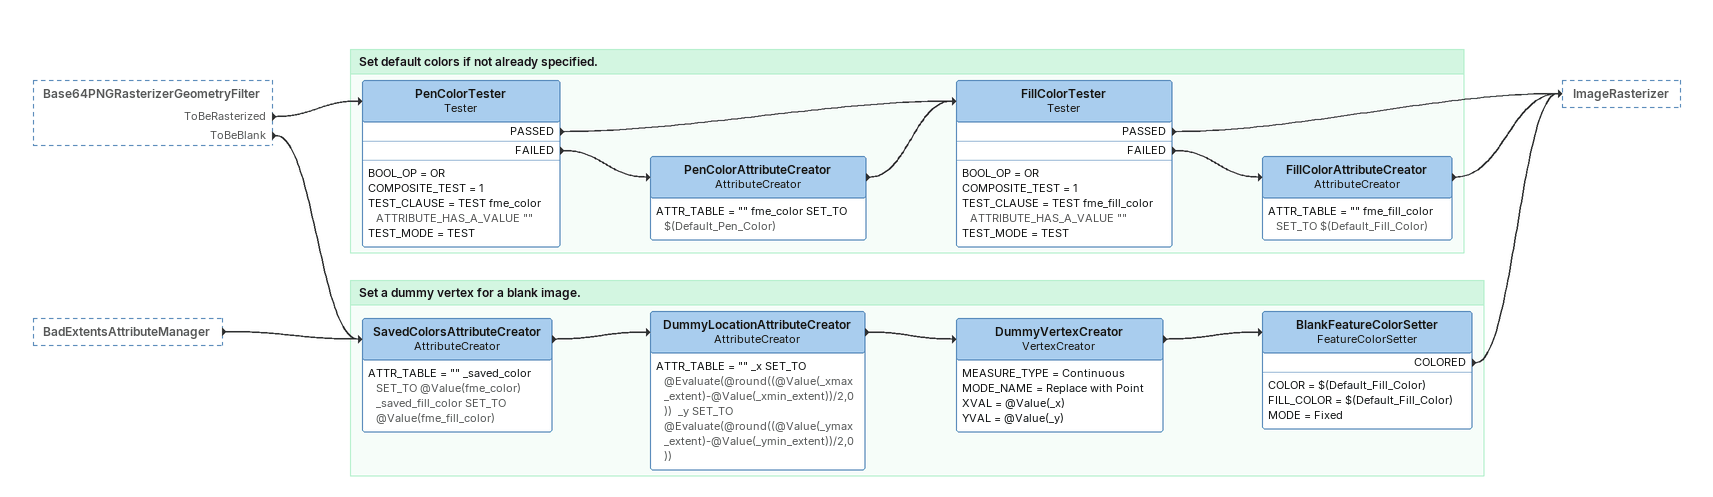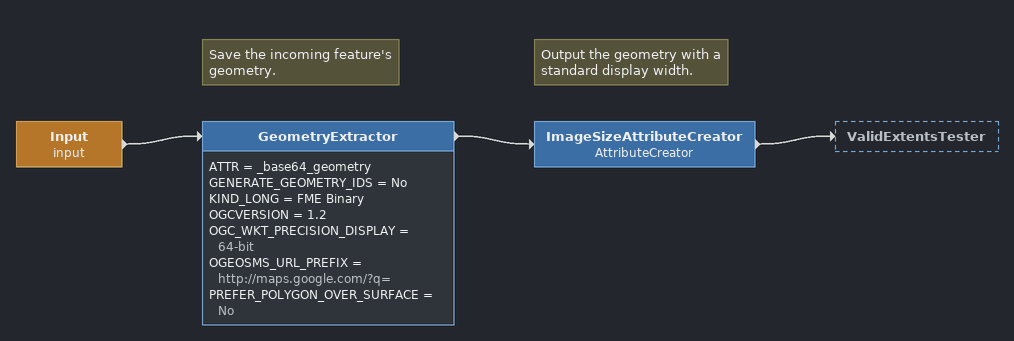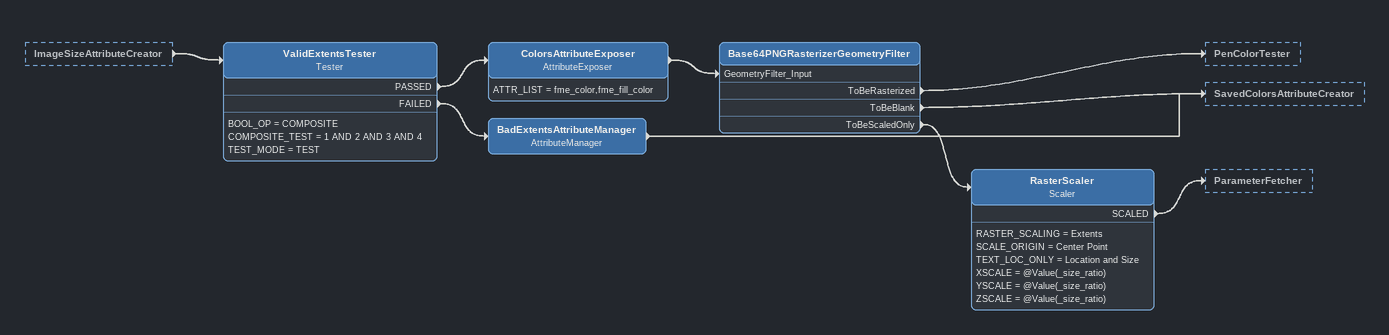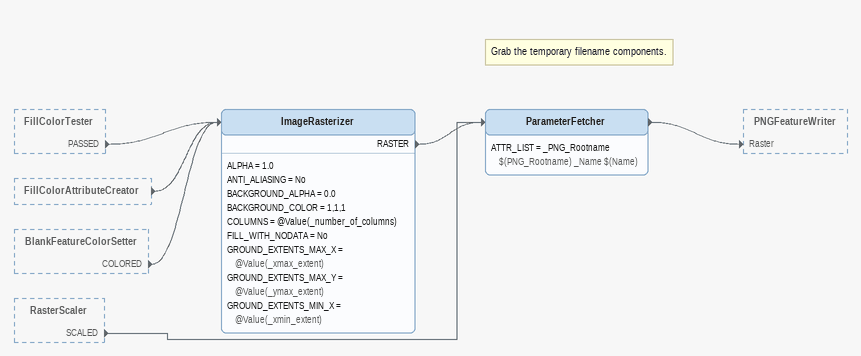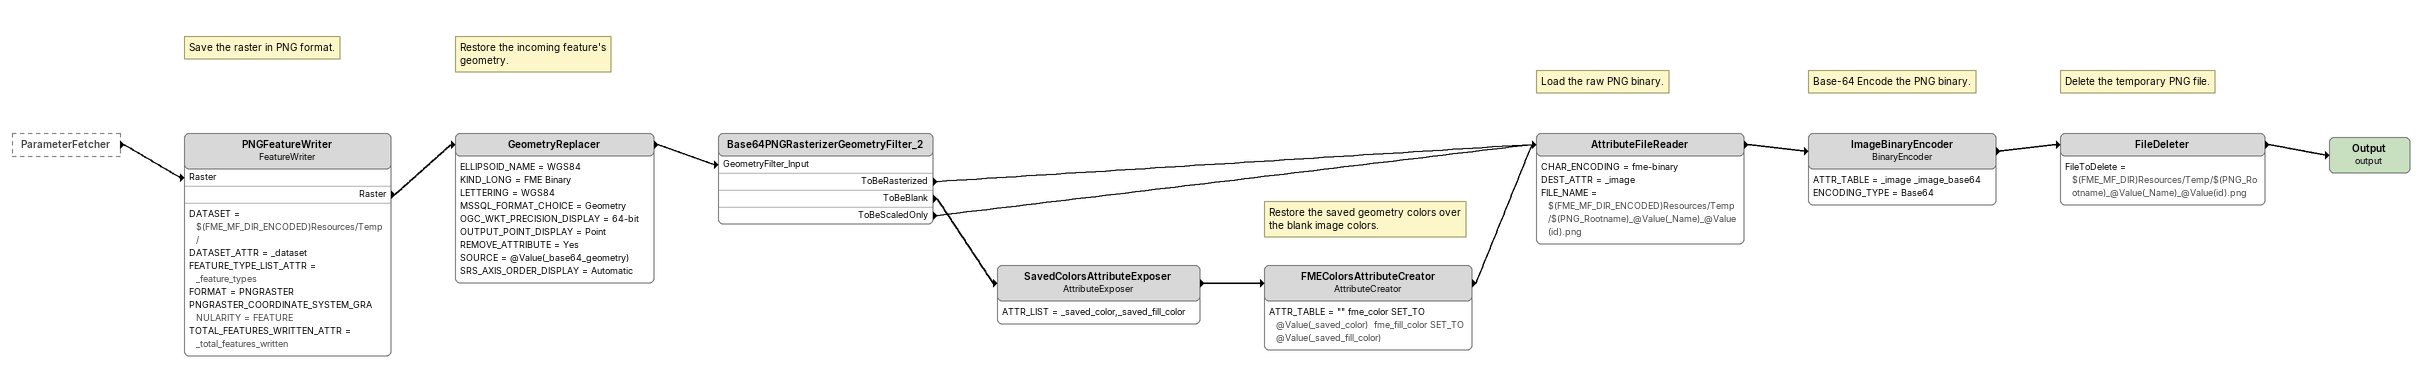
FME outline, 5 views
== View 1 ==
Base64PNGRasterizerGeometryFilter [outside]
    ToBeRasterized -> PenColorTester
    ToBeBlank -> SavedColorsAttributeCreator
BadExtentsAttributeManager [outside]
    -> SavedColorsAttributeCreator

Bookmark: Set default colors if not already specified.
PenColorTester: Tester
    BOOL_OP = OR
    COMPOSITE_TEST = 1
    TEST_CLAUSE = TEST fme_color ATTRIBUTE_HAS_A_VALUE ""
    TEST_MODE = TEST
    PASSED -> FillColorTester
    FAILED -> PenColorAttributeCreator
PenColorAttributeCreator: AttributeCreator
    ATTR_TABLE = "" fme_color SET_TO $(Default_Pen_Color)
    -> FillColorTester
FillColorTester: Tester
    BOOL_OP = OR
    COMPOSITE_TEST = 1
    TEST_CLAUSE = TEST fme_fill_color ATTRIBUTE_HAS_A_VALUE ""
    TEST_MODE = TEST
    PASSED -> ImageRasterizer
    FAILED -> FillColorAttributeCreator
FillColorAttributeCreator: AttributeCreator
    ATTR_TABLE = "" fme_fill_color SET_TO $(Default_Fill_Color)
    -> ImageRasterizer

Bookmark: Set a dummy vertex for a blank image.
SavedColorsAttributeCreator: AttributeCreator
    ATTR_TABLE = "" _saved_color SET_TO @Value(fme_color)  _saved_fill_color SET_TO @Value(fme_fill_color)
    -> DummyLocationAttributeCreator
DummyLocationAttributeCreator: AttributeCreator
    ATTR_TABLE = "" _x SET_TO @Evaluate(@round((@Value(_xmax_extent)-@Value(_xmin_extent))/2,0))  _y SET_TO @Evaluate(@round((@Value(_ymax_extent)-@Value(_ymin_extent))/2,0))
    -> DummyVertexCreator
DummyVertexCreator: VertexCreator
    MEASURE_TYPE = Continuous
    MODE_NAME = Replace with Point
    XVAL = @Value(_x)
    YVAL = @Value(_y)
    -> BlankFeatureColorSetter
BlankFeatureColorSetter: FeatureColorSetter
    COLOR = $(Default_Fill_Color)
    FILL_COLOR = $(Default_Fill_Color)
    MODE = Fixed
    COLORED -> ImageRasterizer

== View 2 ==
Input (input)
    -> GeometryExtractor
Note: Save the incoming feature's geometry.
GeometryExtractor
    ATTR = _base64_geometry
    GENERATE_GEOMETRY_IDS = No
    KIND_LONG = FME Binary
    OGCVERSION = 1.2
    OGC_WKT_PRECISION_DISPLAY = 64-bit
    OGEOSMS_URL_PREFIX = http://maps.google.com/?q=
    PREFER_POLYGON_OVER_SURFACE = No
    -> ImageSizeAttributeCreator
Note: Output the geometry with a standard display width.
ImageSizeAttributeCreator: AttributeCreator
    -> ValidExtentsTester

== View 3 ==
ImageSizeAttributeCreator [outside]
    -> ValidExtentsTester
ValidExtentsTester: Tester
    BOOL_OP = COMPOSITE
    COMPOSITE_TEST = 1 AND 2 AND 3 AND 4
    TEST_MODE = TEST
    PASSED -> ColorsAttributeExposer
    FAILED -> BadExtentsAttributeManager
ColorsAttributeExposer: AttributeExposer
    ATTR_LIST = fme_color,fme_fill_color
    -> Base64PNGRasterizerGeometryFilter [GeometryFilter_Input]
Base64PNGRasterizerGeometryFilter
    ToBeRasterized -> PenColorTester
    ToBeBlank -> SavedColorsAttributeCreator
    ToBeScaledOnly -> RasterScaler
RasterScaler: Scaler
    RASTER_SCALING = Extents
    SCALE_ORIGIN = Center Point
    TEXT_LOC_ONLY = Location and Size
    XSCALE = @Value(_size_ratio)
    YSCALE = @Value(_size_ratio)
    ZSCALE = @Value(_size_ratio)
    SCALED -> ParameterFetcher
BadExtentsAttributeManager: AttributeManager
    -> SavedColorsAttributeCreator

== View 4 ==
FillColorTester [outside]
    PASSED -> ImageRasterizer
FillColorAttributeCreator [outside]
    -> ImageRasterizer
BlankFeatureColorSetter [outside]
    COLORED -> ImageRasterizer
RasterScaler [outside]
    SCALED -> ParameterFetcher
ImageRasterizer
    ALPHA = 1.0
    ANTI_ALIASING = No
    BACKGROUND_ALPHA = 0.0
    BACKGROUND_COLOR = 1,1,1
    COLUMNS = @Value(_number_of_columns)
    FILL_WITH_NODATA = No
    GROUND_EXTENTS_MAX_X = @Value(_xmax_extent)
    GROUND_EXTENTS_MAX_Y = @Value(_ymax_extent)
    GROUND_EXTENTS_MIN_X = @Value(_xmin_extent)
    RASTER -> ParameterFetcher
Note: Grab the temporary filename components.
ParameterFetcher
    ATTR_LIST = _PNG_Rootname $(PNG_Rootname) _Name $(Name)
    -> PNGFeatureWriter [Raster]

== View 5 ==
ParameterFetcher [outside]
    -> PNGFeatureWriter [Raster]
Note: Save the raster in PNG format.
PNGFeatureWriter: FeatureWriter
    DATASET = $(FME_MF_DIR_ENCODED)Resources/Temp/
    DATASET_ATTR = _dataset
    FEATURE_TYPE_LIST_ATTR = _feature_types
    FORMAT = PNGRASTER
    PNGRASTER_COORDINATE_SYSTEM_GRANULARITY = FEATURE
    TOTAL_FEATURES_WRITTEN_ATTR = _total_features_written
    Raster -> GeometryReplacer
Note: Restore the incoming feature's geometry.
GeometryReplacer
    ELLIPSOID_NAME = WGS84
    KIND_LONG = FME Binary
    LETTERING = WGS84
    MSSQL_FORMAT_CHOICE = Geometry
    OGC_WKT_PRECISION_DISPLAY = 64-bit
    OUTPUT_POINT_DISPLAY = Point
    REMOVE_ATTRIBUTE = Yes
    SOURCE = @Value(_base64_geometry)
    SRS_AXIS_ORDER_DISPLAY = Automatic
    -> Base64PNGRasterizerGeometryFilter_2 [GeometryFilter_Input]
Base64PNGRasterizerGeometryFilter_2
    ToBeRasterized -> AttributeFileReader
    ToBeBlank -> SavedColorsAttributeExposer
    ToBeScaledOnly -> AttributeFileReader
SavedColorsAttributeExposer: AttributeExposer
    ATTR_LIST = _saved_color,_saved_fill_color
    -> FMEColorsAttributeCreator
Note: Restore the saved geometry colors over the blank image colors.
FMEColorsAttributeCreator: AttributeCreator
    ATTR_TABLE = "" fme_color SET_TO @Value(_saved_color)  fme_fill_color SET_TO @Value(_saved_fill_color)
    -> AttributeFileReader
Note: Load the raw PNG binary.
AttributeFileReader
    CHAR_ENCODING = fme-binary
    DEST_ATTR = _image
    FILE_NAME = $(FME_MF_DIR_ENCODED)Resources/Temp/$(PNG_Rootname)_@Value(_Name)_@Value(id).png
    -> ImageBinaryEncoder
Note: Base-64 Encode the PNG binary.
ImageBinaryEncoder: BinaryEncoder
    ATTR_TABLE = _image _image_base64
    ENCODING_TYPE = Base64
    -> FileDeleter
Note: Delete the temporary PNG file.
FileDeleter
    FileToDelete = $(FME_MF_DIR)Resources/Temp/$(PNG_Rootname)_@Value(_Name)_@Value(id).png
    -> Output (output)
Output (output)
